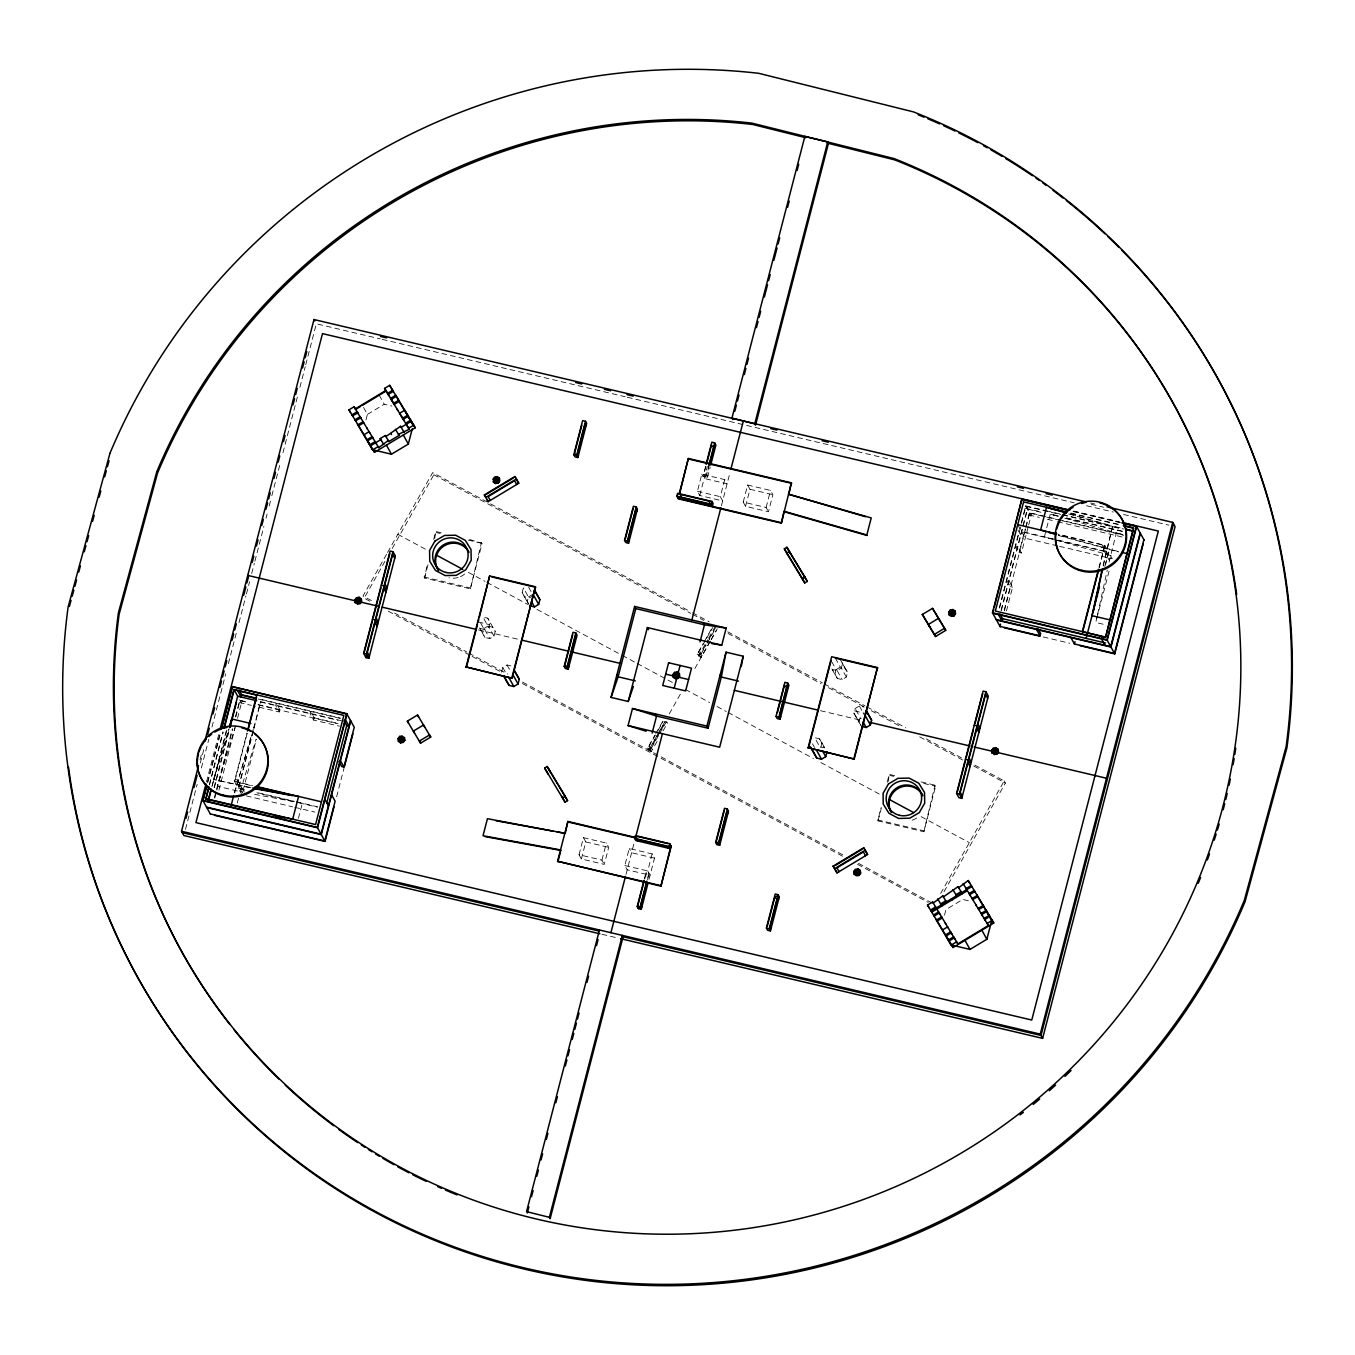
<?xml version="1.0" encoding="UTF-8"?>
<svg xmlns="http://www.w3.org/2000/svg" width="1355" height="1355" viewBox="0 0 1355 1355"><rect width="100%" height="100%" fill="white"/><g stroke="black" fill="none" stroke-linecap="round" stroke-linejoin="round"><path stroke-width="0.75" stroke-dasharray="5 3.75" d="M1103.106 565.289L1112.624 526.062L1068.35 513.494M1103.275 566.017L1112.624 526.062L1122.16 528.315M1097.11 616.423L1095.789 622.47L1105.324 624.723M1097.567 614.408L1107.306 570.082M1109.084 562.02L1116.385 532.854L1064.082 518.016M200.083 759.63L202.2 751.449M200.303 763.017L204.537 746.639M185.483 829.379L197.136 784.359M201.37 767.98L208.789 739.322M211.973 727.042L225.743 673.825M228.402 663.577L236.871 630.837M238.988 622.639L245.882 596.031M246.407 593.981L249.591 581.702M251.708 573.521L254.35 563.29M254.892 561.241L263.886 526.434M266.003 518.254L267.071 514.155M269.188 505.974L271.305 497.776M271.83 495.727L279.791 465.036M282.958 452.756L297.795 395.44M299.912 387.242L305.214 366.782M305.739 364.732L316.342 323.794L380.179 338.869M206.485 781.852L219.137 732.953M207.518 782.072L220.662 731.293M207.755 782.496L220.899 731.717M209.331 784.46L222.931 731.886M209.568 784.884L223.168 732.31M211.854 786.679L226.505 730.057M212.312 785.578L226.759 730.396M214.09 787.424L229.605 727.466M214.344 787.746L229.435 729.447M214.378 797.655L232.366 728.77M235.499 716.643L239.75 700.23L248.016 702.178M214.768 798.112L216.343 792.031M216.868 789.999L232.637 729.075M235.787 716.897L239.987 700.654L248.168 702.584M218.934 790.101L235.059 727.787M237.532 718.201L242.054 700.755M234.72 792.895L236.685 785.307L234.449 781.276L246.932 733.038M247.203 733.343L234.686 781.7L253.063 786.036M236.973 782.241L237.565 779.972L235.279 779.43L242.579 792.59M234.5 792.472L251.674 734.444M241.986 794.877L238.226 788.068L254.706 724.383L252.284 732.428M253.825 727.787L260.583 701.653L342.138 720.911M253.351 730.955L238.463 788.491L244.764 789.982M253.876 728.905L260.583 701.653M240.75 789.033L241.342 786.764L239.039 786.222M237.277 803.058L239.242 795.47M243.104 790.558L256.349 739.373M279.249 711.968L279.824 709.681L276.301 703.313L275.709 705.582L279.249 711.968L253.385 705.853M365.935 420.05L367.408 414.41L362.378 405.331M313.598 720.081L314.174 717.794L310.651 711.426L310.058 713.695L313.598 720.081L339.444 726.178M298.422 818.386L302.334 803.21L296.864 802.194M336.616 796.74L343.984 768.302M469.575 539.493L482.109 543.372L470.337 588.866L424.538 578.043L427.536 563.138M433.685 539.409L435.717 531.482L443.695 533.379M424.538 578.043L428.637 562.223M434.786 538.494L435.717 531.482M470.337 588.866L481.516 542.305M480.771 623.232L483.769 628.652L482.549 633.361L485.039 637.494L489.782 638.612L493.999 636.071L495.219 631.362L487.715 618.202L482.973 617.067L487.986 626.112L492.729 627.246L495.219 631.362M493.999 636.071L488.986 627.026L490.205 622.318L487.715 618.202M501.587 672.232L502.807 667.524L507.024 664.983L511.767 666.101M522.183 592.626L523.403 587.918L528.433 596.979L527.214 601.688L529.703 605.804L522.183 592.626L527.214 601.688M579.025 854.734L583.446 837.678L606.346 843.081L608.7 847.332L604.279 864.388L581.38 858.985L579.025 854.734L601.925 860.137L604.279 864.388M581.38 858.985L585.8 841.929L583.446 837.678M601.925 860.137L606.346 843.081M724.722 479.602L720.318 496.675L722.672 500.91L699.773 495.507L697.418 491.255L701.822 474.199L724.722 479.602L727.076 483.854L704.177 478.451L701.822 474.199M705.599 466.289L703.008 476.333L705.87 476.994L707.039 479.128L710.189 467.001M705.87 466.594L703.838 474.47L704.769 476.181M699.773 495.507L707.327 466.323M705.87 476.994L708.987 464.968M709.241 465.29L706.7 475.148L707.632 476.858M652.145 853.904L647.724 870.96L650.078 875.211L627.179 869.808L624.824 865.557L629.245 848.501L652.145 853.904L654.499 858.155L648.469 881.428M625.993 874.415L633.903 843.826M721.402 505.754L729.854 473.132M644.489 878.43L646.047 872.417L648.91 873.094L647.351 879.107M644.675 879.056L645.691 875.11L646.64 876.804L647.216 874.534L646.047 872.417M743.218 502.078L747.621 485.022L770.521 490.425L772.875 494.677L768.471 511.733L745.572 506.33L743.218 502.078L766.117 507.481L768.471 511.733M647.538 879.734L648.554 875.787L649.502 877.481M745.572 506.33L749.976 489.274L747.621 485.022M766.117 507.481L770.521 490.425M840.066 659.191L847.569 672.351L846.35 677.06L842.133 679.6L837.39 678.482L834.9 674.367L836.12 669.658L831.106 660.596M820.724 747.621L821.943 742.913L819.453 738.78L814.711 737.662L819.724 746.707L824.467 747.841L819.453 738.78M846.35 677.06L841.336 668.015L842.556 663.306M860.611 725.027L853.938 713.221L855.141 708.513L859.358 705.972L864.1 707.107M858.951 722.283L860.171 717.574L855.141 708.513M921.078 781.886L935.018 785.189L935.611 786.239L923.839 831.733L878.04 820.91L880.53 807.987M887.169 782.275L889.219 774.366L895.198 775.771M878.04 820.91L881.631 807.072M888.27 781.361L889.219 774.366M923.839 831.733L935.018 785.189M999.296 607.785L1018.299 534.31L1020.603 534.852L1017.063 528.467M1021.433 522.234L1025.667 505.872L1044.231 510.259M999.567 608.073L1025.904 506.296L1060.66 514.51M1001.057 610.36L1027.954 506.414M1001.396 610.377L1027.598 509.107L1040.962 512.275M1004.174 610.292L1010.305 586.596L1006.765 580.211L1009.052 580.753L1012.592 587.138L1006.46 610.834M1028.191 526.858L1021.416 553.009L1019.129 552.484L1025.261 528.772M1025.786 526.807L1029.427 512.681L1056.155 518.982M1004.445 610.58L1025.464 529.348M1025.989 527.315L1029.665 513.105L1023.008 501.096M1028.682 524.961L1031.731 513.223M944.486 915.252L945.942 909.595L962.812 899.449L968.503 900.787M1102.089 547.352L1102.682 545.066L1109.982 558.243L1109.389 560.53L1102.089 547.352L1104.376 547.894M1099.007 567.305L1104.732 545.184L1058.645 534.31M1099.193 567.931L1104.969 545.608L1058.441 534.632M1106.442 551.875L1105.849 554.144L1108.153 554.686M1104.748 566.475L1108.492 551.993L1021.484 531.431M1105.494 564.916L1108.729 552.417L1021.721 531.854M1096.839 618.371L1109.034 571.302M249.235 787.645L213.548 779.481L228.758 729.058M213.785 779.904L228.995 729.481M235.567 725.789L217.325 786.273L242.443 792.099M236.685 785.307L251.895 734.884M240.225 791.693L256.044 739.237M386.548 554.28L362.988 596.014L374.115 602.027M387.581 552.467L432.668 472.607L690.593 611.766M384.956 561.309L364.156 598.148L369.746 601.163M392.239 548.419L433.837 474.741L432.668 472.607M656.955 735.663L648.757 750.196L651.315 751.585L658.547 738.848M657.971 733.851L665.153 721.148M669.251 713.899L681.531 692.117M694.861 668.523L710.223 641.305M711.256 639.475L716.372 630.414M940.658 893.47L1004.191 780.954L974.499 764.931M944.012 891.742L1005.376 783.071L1004.191 780.954M710.189 641.305L700.958 657.598L697.198 654.075L703.364 643.202M704.397 641.389L711.595 628.703M698.604 652.449L702.11 655.549L698.604 652.449L705.667 639.983M706.683 638.205L712.73 627.517M698.384 656.21L707.615 639.899M708.631 638.12L714.695 627.433M700.958 657.598L699.773 655.481L708.004 640.966M709.021 639.154L717.252 624.655M659.004 732.107L648.757 750.196L647.571 748.062L654.77 735.375M655.803 733.563L662.985 720.86M701.179 653.838L706.226 644.946M707.225 643.168L714.305 630.702M648.977 746.436L652.483 749.535L648.977 746.436L657.056 732.191M658.056 730.413L663.103 721.504M711.206 639.526L717.269 628.839M660.004 730.328L665.068 721.419L667.625 722.808L662.578 731.717M651.315 751.585L650.146 749.451L660.427 731.327M661.443 729.515L665.559 722.266M651.552 747.825L658.615 735.359M659.614 733.58L666.694 721.114L667.625 722.808M367.408 414.41L384.261 404.247L391.849 406.043M528.433 596.979L532.634 594.438M533.633 595.336L529.432 597.877L524.69 596.759M483.769 628.652L487.986 626.112M480.026 628.449L484.768 629.567L488.986 627.026M836.12 669.658L840.337 667.117L845.08 668.235L847.569 672.351M837.39 678.482L832.377 669.438L837.119 670.556L841.336 668.015M250.811 787.543L213.548 779.481M254.571 794.352L295.034 801.855L256.823 792.844M1090.538 502.976L1094.654 503.941M1091.283 504.314L1103.614 507.227M382.246 339.36L625.231 396.761M627.297 397.252L1074.159 502.807M1086.524 505.72L1113.302 512.038M1123.583 514.477L1168.891 525.181M1073.922 511.123L1119.213 521.811M1073.008 511.157L1120.043 522.251M1073.245 511.58L1120.28 522.674M1070.789 513.037L1121.381 524.995M1070.586 513.359L1121.517 525.384M1046.28 510.75L1060.525 514.104M1062.557 514.595L1123.617 529.009M1062.71 515.002L1121.991 528.992M1025.074 508.142L1040.725 511.851M1058.357 516.018L1050.261 514.104L1044.383 536.851L1114.318 556.499M1066.453 517.932L1123.126 531.312M1066.199 518.237L1123.261 531.702M1116.385 532.854L1122.109 534.209M1058.187 519.473L1123.329 534.852M1029.665 513.105L1060.338 520.337M1062.388 520.828L1123.718 535.31M1028.852 514.951L1039.285 517.407M1047.415 519.338L1055.562 521.252M1057.594 521.743L1122.736 537.122M1118.18 551.502L1058.39 535.09M1058.78 535.564L1118.417 551.925M1057.527 545.862L1025.244 538.24L1017.944 525.062M1059.542 546.336L1112.269 558.785L1108.492 551.993M749.976 489.274L772.875 494.677M697.418 491.255L720.318 496.675M1010.305 586.596L1012.592 587.138M1043.181 636.952L1069.756 643.235M436.31 532.549L440.29 533.497M468.169 540.086L482.109 543.372M423.946 576.976L469.745 587.799M478.146 621.962L489.595 624.672M854.531 710.867L865.981 713.577M853.938 713.221L856.428 717.354L861.17 718.472M478.484 629.906L517.424 639.103M820.452 710.681L861.424 720.369M889.812 775.433L893.792 776.364M923.67 783.427L935.611 786.239M877.447 819.86L923.246 830.666M261.921 699.553L340.715 718.167M258.263 699.061L340.698 718.523M260.821 702.076L337.903 720.284M257.958 704.515L279.824 709.681M314.174 717.794L338.039 723.435M258.399 704.99L338.14 723.824M239.174 702.5L251.403 705.379M585.8 841.929L608.7 847.332M654.499 858.155L631.599 852.752L629.245 848.501M624.824 865.557L647.724 870.96M234.449 781.276L252.487 785.527M238.226 788.068L246.491 790.033M258.466 792.861L294.357 801.33M296.355 801.804L317.612 806.818M299.099 802.821L317.358 807.14M246.305 795.893L292.697 806.852M294.713 807.326L314.885 812.085M601.942 934.273L618.405 938.168M1068.773 513.985L1112.861 526.485M692.456 612.765L709.156 621.776M727.703 631.786L822.35 682.835M824.196 683.835L865.015 705.87M866.878 706.87L905.851 727.889M926.261 738.898L961.508 757.919M433.837 474.741L690.745 613.341M692.608 614.34L703.787 620.37M727.974 633.429L821.062 683.648M828.515 687.663L863.88 706.734M871.333 710.765L901.109 726.822M919.74 736.866L962.558 759.969M973.72 765.998L1005.376 783.071M397.828 534.31L427.519 550.333M468.339 572.352L485.039 581.363M486.885 582.362L527.722 604.398M536.987 609.394L620.505 654.448M622.351 655.447L635.343 662.46M637.206 663.459L672.453 682.48M685.444 689.492L709.563 702.5M716.981 706.497L726.263 711.51M728.126 712.51L813.474 758.563M820.91 762.56L880.293 794.606M921.112 816.625L969.35 842.658M394.525 613.036L466.899 652.077M468.762 653.076L507.719 674.113M522.573 682.107L843.589 855.31M858.443 863.321L932.663 903.362M388.36 611.207L470.27 655.397M472.133 656.396L501.926 672.47M522.403 683.513L842.607 856.258M857.512 864.304L928.243 902.464M697.198 654.075L699.773 655.481M647.571 748.062L650.146 749.451M1104.732 545.184L1106.967 549.232M1025.6 505.5L1031.138 515.493M1021.416 553.009L1017.893 546.641L1015.606 546.099L1019.129 552.484M842.065 662.798L845.08 668.235M835.324 658.073L840.337 667.117M859.358 705.972L864.371 715.034M837.119 670.556L842.133 679.6M831.885 668.93L834.9 674.367M856.428 717.354L861.441 726.399M821.943 742.913L824.958 748.333M812.509 743.827L814.507 747.452M528.636 587.189L531.634 592.626M379.231 395.169L384.261 404.247M507.024 664.983L510.039 670.42M484.768 629.567L489.782 638.612M502.807 667.524L506.821 674.756M479.551 627.941L485.039 637.494M239.7 699.858L241.461 703.042M237.565 779.972L244.865 793.132M916.658 817.997A17.818 17.446 -29 0 1 911.593 820.385M464.663 573.995A17.818 17.446 -29 0 1 459.819 576.908M458.092 577.501A17.818 17.446 -29 0 1 448.912 577.755M1058.052 516.306L1050.261 514.104L1058.052 516.306"/><path stroke-width="1.5" d="M402.3 737.442L402.316 736.002L399.623 736.426L397.997 738.594L398.37 741.253L400.538 742.828L403.231 742.388L404.857 740.22L404.484 737.577L401.808 736.544L400.538 742.828L404.857 740.22L397.997 738.594L399.251 739.288M677.195 673.418L677.212 671.978L674.519 672.402L672.893 674.57L673.283 677.229L675.451 678.804L678.127 678.364L679.77 676.196L679.38 673.554L677.212 671.978L675.959 678.245L673.283 677.229L679.38 673.554L677.856 677.94M741.253 666.592L743.201 656.243L726.026 652.178L721.317 677.043L708.072 728.228L656.548 716.05L632.48 708.513L628.076 725.569L646.115 731.226M1102.208 569.32L1092.011 615.678L1111.1 620.184M1093.434 610.749L1102.36 570.133M599.875 933.781L183.89 835.527L181.536 831.276L198.491 765.778M204.842 741.202L313.987 319.543L1086.439 502.011M185.991 818.285L187.583 812.153M193.934 787.577L197.119 775.297M207.705 734.359L209.297 728.228M213.006 713.899L214.598 707.75M219.9 687.29L221.492 681.142M222.542 677.043L224.134 670.911M225.201 666.812L226.776 660.664M232.078 640.204L233.67 634.055M234.737 629.973L236.312 623.825M243.731 595.167L245.848 586.986M246.915 582.887L248.507 576.756M252.216 562.427L253.808 556.278M256.451 546.048L258.043 539.9M261.752 525.571L263.344 519.439M265.986 509.192L267.579 503.061M268.629 498.962L270.221 492.83M273.93 478.501L275.522 472.353M278.165 462.123L279.757 455.974M283.466 441.645L285.058 435.514M293.002 404.806L294.594 398.675M295.661 394.576L297.236 388.428M302.538 367.967L304.13 361.819M305.197 357.72L306.772 351.589M205.96 783.901L195.933 822.604L1031.765 1020.044L1158.322 531.058L1123.329 522.793M220.188 728.888L322.49 333.618L1069.806 510.141M210.567 814.372L202.793 800.348L206.468 786.12M221.187 729.261L232.213 686.629L346.711 713.662L354.248 727.262L343.95 767.066L341.663 766.524L339.021 761.747M206.705 786.544L203.03 800.771L317.527 827.803L346.948 714.085L232.213 686.629M221.949 727.669L232.45 687.053M275.234 815.913L285.38 817.81L205.909 799.027L208.806 786.476M223.982 727.855L233.924 689.441L343.831 715.406L315.579 824.568L205.672 798.603M205.909 799.027L208.518 788.932M224.219 728.279L234.161 689.864L257.06 695.267M208.162 800.331L211.109 788.949M208.399 800.754L210.855 791.269M229.96 727.449L236.447 702.347M239.056 690L241.715 694.776L241.122 697.046L237.599 690.677M247.457 731.023L256.823 694.844M248.236 729.329L256.535 697.283M231.061 805.734L233.517 796.249M357.5 424.166L372.49 449.741L391.46 454.213L408.329 444.067L412.225 428.993M214.649 815.337L325.065 841.404L317.29 827.38L346.711 713.662M363.631 653.381L390.105 551.045L392.967 551.722L395.338 555.957L368.848 658.31L365.986 657.632L363.631 653.381L366.494 654.059L368.848 658.31M364.444 651.535L372.1 621.962M373.269 617.423L380.924 587.85M382.11 583.311L389.766 553.738M326.657 803.176L346.728 725.619L344.068 720.826M366.494 654.059L392.967 551.722M365.986 657.632L366.561 655.363M350.488 720.47L321.05 834.189L206.553 807.14M350.725 720.894L321.287 834.612L206.79 807.563M325.065 841.404L333.991 806.886M344.509 766.269L352.91 733.783M466.086 666.931L489.629 575.943L535.428 586.766L512.173 678.279L466.086 666.931L512.173 678.279M466.374 667.456L477.536 624.316M478.146 621.962L478.755 619.608M479.263 617.643L489.629 575.943M511.885 677.737L535.428 586.766M573.809 454.721L582.65 420.609L585.512 421.286L586.681 423.404L577.857 457.533L574.994 456.855L573.809 454.721L576.671 455.399L577.857 457.533M581.786 425.284L574.639 452.875L575.587 454.569M576.671 455.399L585.512 421.286M503.586 675.857L509.09 685.41L513.833 686.528L518.05 683.987L519.27 679.278L514.256 670.234M529.703 605.804L534.446 606.921L538.663 604.381L539.883 599.672L534.852 590.628M564.188 666.406L573.013 632.294L575.875 632.971L577.061 635.088L568.219 669.201L565.357 668.523L564.188 666.406L567.051 667.083L568.219 669.201M572.657 634.987L565.001 664.56L565.95 666.254M567.051 667.083L575.875 632.971M624.553 540.408L633.378 506.296L636.24 506.973L637.426 509.09L628.601 543.203L625.739 542.525L624.553 540.408L627.416 541.085L628.601 543.203M625.383 538.562L633.039 508.989M627.416 541.085L636.24 506.973M669.76 843.691L669.014 846.536L670.2 848.653L635.851 840.54L634.665 838.423L635.41 835.578L669.76 843.691L671.233 846.35L660.935 886.153L557.582 861.272L567.88 821.469L636.579 837.695M557.887 861.814L560.14 853.091M560.58 851.346L560.53 849.907L483.024 835.747L487.444 818.691L565.238 833.376L557.074 831.885M565.238 833.376L567.88 821.469M633.378 686.494L628.229 701.484L611.054 697.418L634.614 606.447L726.195 628.093L721.775 645.149L711.9 643.642M634.614 606.447L635.783 608.581L618.117 676.806L611.054 697.418M865.472 516.712L788.441 494.202L871.231 517.915L866.827 534.971L784.02 511.258L781.378 523.166L678.33 498.809L676.856 496.167L677.585 493.322L711.934 501.435L713.12 503.552L712.374 506.397L711.206 504.28L711.934 501.435M679.058 494.304L688.34 458.481L791.388 482.82L788.729 494.727M679.871 492.847L688.34 458.481M628.229 701.484L647.368 627.568L721.775 645.149M706.124 464.291L711.832 442.204L714.695 442.882L715.88 445.016L710.698 465.019M706.887 462.648L711.477 444.914L712.425 446.608M708.987 464.968L714.695 442.882M709.749 463.325L714.339 445.592L715.288 447.286M710.088 505.855L709.156 504.162L709.885 501.316L680.108 494.287L681.057 495.981M599.452 929.987L526.553 1211.641L549.385 1217.332L550.13 1218.67L623.097 936.745L622.351 935.407L549.385 1217.332M732.682 419.457L731.937 418.119L804.836 136.465L827.736 141.885L828.481 143.224L755.514 425.148L754.769 423.81L827.736 141.885M527.298 1212.979L528.89 1206.865M531.533 1196.651L533.108 1190.537M536.817 1176.242L538.392 1170.127M541.035 1159.914L542.627 1153.799M546.319 1139.504L547.911 1133.39M555.821 1102.767L557.413 1096.652M565.34 1066.029L566.915 1059.915M567.982 1055.833L569.557 1049.702M572.2 1039.505L573.792 1033.374M574.842 1029.292L576.434 1023.177M577.484 1019.096L579.076 1012.964M586.986 982.358L588.578 976.227M596.505 945.621L598.08 939.489M734.8 411.293L736.375 405.179M737.442 401.097L739.017 394.966M744.302 374.556L745.894 368.441M746.944 364.36L748.519 358.228M756.446 327.622L758.038 321.491M759.088 317.409L760.68 311.294M764.372 296.999L767.54 284.753M768.607 280.671L770.182 274.557M773.874 260.262L777.059 248.016M778.109 243.934L779.701 237.819M787.611 207.196L789.203 201.082M797.13 170.459L798.705 164.345M652.145 733.106L656.548 716.05L655.38 713.933M610.902 932.697L625.468 876.448M635.495 837.712L662.409 733.682M674.18 688.205L676.636 678.72M678.11 673.045L680.075 665.457M691.846 619.963L720.877 507.803M730.904 469.05L743.353 420.965M700.061 641.864L704.465 624.807L703.296 622.673M647.961 883.392L641.254 909.324L638.391 908.646L637.206 906.529L643.964 880.445M644.167 881.021L638.036 904.683L638.391 908.646M641.254 909.324L640.068 907.206L646.826 881.123M646.504 883.68L640.898 905.36L641.847 907.054M660.935 886.153L670.928 845.808M708.072 728.228L706.904 726.094L726.026 652.178M743.201 656.243L719.657 747.215L628.076 725.569M781.378 523.166L791.388 482.82M715.66 842.454L724.502 808.325L727.364 809.003L728.533 811.137L719.708 845.249L716.846 844.572L715.66 842.454L718.523 843.132L719.708 845.249M716.49 840.591L724.146 811.035M716.846 844.572L717.439 842.302M718.523 843.132L727.364 809.003M776.042 716.439L784.867 682.327L787.729 683.005L788.898 685.139L780.074 719.251L777.211 718.573L776.042 716.439L778.905 717.117L780.074 719.251M777.364 712.628L784.511 685.037L785.46 686.731M778.905 717.117L787.729 683.005M808.122 747.723L831.665 656.735L877.464 667.558L854.209 759.071L808.122 747.723L854.209 759.071M808.41 748.248L831.106 660.596M766.405 928.124L775.229 894.012L778.092 894.69L779.277 896.807L770.436 930.936L767.574 930.258L766.405 928.124L769.267 928.802L770.436 930.936M767.235 926.278L774.366 898.687M769.267 928.802L778.092 894.69M810.29 746.724L816.777 758.089L821.52 759.207L825.737 756.666L826.957 751.957M853.921 758.529L877.464 667.558M863.016 726.771L866.184 727.516L870.401 724.976L871.621 720.267L866.59 711.223M1000.244 626.823L992.47 612.799L1021.89 499.08L1068.926 510.191M993.672 609.428L992.707 613.222L1107.204 640.271L1136.625 526.553L1122.313 523.166M994.164 607.531L1021.89 499.08M956.579 793.454L983.069 691.101L985.932 691.778L988.286 696.03L961.796 798.366L958.933 797.705L956.579 793.454L959.442 794.132L961.796 798.366M957.409 791.591L965.065 762.035M966.234 757.479L973.381 729.888M975.058 723.367L982.714 693.794M1000.583 624.113L1000.007 626.4L1040.081 635.851L1040.657 633.581L1038.015 628.805M999.888 613.883L1002.548 618.676L1001.955 620.946L998.432 614.577M959.442 794.132L985.932 691.778M936.034 919.367L951.024 944.926L970.011 949.415L986.863 939.269L991.741 920.418L986.711 911.339M1143.925 539.713L1114.504 653.432L1074.43 643.981L1075.006 641.694M1098.482 569.303L1082.357 631.616L1105.494 637.443L1133.22 530.296M1082.594 632.04L1098.668 569.93M1086.134 638.408L1099.481 586.834M1102.055 636.63L1101.48 638.916L1105.003 645.285M1105.494 637.443L1133.508 527.857L1123.397 525.469M1079.969 645.658L1114.742 653.855L1106.967 639.831L1136.388 526.113L1122.076 522.742M1140.165 532.922L1110.727 646.64L996.23 619.591M1140.402 533.345L1110.965 647.063L996.467 620.014M1114.742 653.855L1143.112 544.202M620.471 938.642L1042.622 1038.37L1040.267 1034.119L1172.719 522.386L1106.984 506.855M1173.464 523.724L1041.013 1035.457L621.928 936.457M1042.622 1038.37L1175.073 526.638L1172.719 522.386M69.393 606.43L71.053 600.35M72.154 596.302L73.814 590.238M74.915 586.19L76.558 580.109M78.759 572.013L80.419 565.95M84.264 551.773L85.924 545.709M87.025 541.661L88.685 535.581M92.53 521.421L94.189 515.34M99.135 497.133L100.795 491.052M104.657 476.892L106.3 470.812M107.401 466.764L109.061 460.7M229.368 727.042L231.807 718.98L250.878 723.485M950.329 609.987L953.937 615.966L954.818 614.001L955.19 611.139L953.022 609.564L950.329 609.987L948.703 612.172L949.076 614.814L951.244 616.39L953.937 615.966L955.563 613.781L955.19 611.139L954.039 611.224L949.076 614.814L950.228 614.73M859.595 871.485L860.239 870.486L858.071 868.911L855.395 869.334L853.752 871.519L854.141 874.161L856.309 875.736L859.002 875.313L860.628 873.145L860.239 870.486L859.104 870.571L854.141 874.161L855.293 874.077M858.714 874.89L860.628 873.145L853.752 871.519L855.022 872.197L856.174 870.672C853.21 867.081 862.644 877.43 856.817 875.195L858.071 868.911M357.839 603.585L355.162 602.552L354.79 599.909L356.416 597.741L359.109 597.301L361.277 598.876L361.65 601.535L360.024 603.703L357.33 604.127L359.109 597.301L360.633 599.875L361.277 598.876L355.162 602.552L356.314 602.467M951.752 615.848L953.022 609.564L954.547 612.121M994.672 754.007L991.995 752.99L991.623 750.331L993.249 748.163L995.942 747.74L998.11 749.315L998.483 751.957L996.857 754.142L994.164 754.566L995.942 747.74L997.466 750.297L998.11 749.315L991.995 752.99L993.147 752.906M348.98 409.854L354.062 406.788L378.723 447.658L388.309 440.477L388.885 441.544L399.064 435.412L398.489 434.345L409.244 429.281L405.653 423.234L410.734 420.169L415.223 427.807L374.505 452.316L348.98 409.854L350.454 412.513M354.062 406.788L355.247 408.905L385.769 390.528L384.6 388.394L389.681 385.345L393.289 391.375L388.191 394.44M355.552 409.43L360.667 406.348M362.378 405.331L386.056 391.07M388.783 395.508L387.615 393.373L392.696 390.308M357.669 412.835L352.571 415.883L351.978 414.833L357.076 411.768L358.245 413.885M391.798 400.487L390.613 398.353L395.711 395.287L398.709 400.267L393.628 403.333L394.203 404.4L399.302 401.334M360.667 417.797L355.586 420.863L354.993 419.813L360.074 416.747L361.26 418.864M391.205 399.42L396.287 396.354L395.711 395.287M400.233 414.342L399.64 413.292L404.722 410.226L408.329 416.256L403.231 419.322M403.824 420.389L402.638 418.255L407.736 415.206M367.611 440.782L372.693 437.716M381.382 440.68L380.213 438.563L385.294 435.497L388.885 441.544M385.294 435.497L385.887 436.564L400.555 426.3L404.163 432.347M380.789 439.63L370.626 445.744L370.034 444.694L375.115 441.628L376.3 443.746M408.651 428.214L413.749 425.148M488.207 501.655L484.345 494.914L514.883 476.52L518.745 483.261L488.207 501.655L486.699 499.165M486.614 494.118L513.088 478.18M516.39 479.009L485.852 497.404L484.345 494.914M407.347 721.148L417.526 715.017L430.738 737.052L420.558 743.184L407.347 721.148L408.533 723.282M787.899 555.059L784.342 548.809L786.882 547.284L804.938 577.145L802.397 578.67L804.751 582.921L807.292 581.397L803.972 575.57M786.882 547.284L789.254 551.536L786.696 553.06L804.751 582.921M548.182 774.264L544.625 768.031L547.166 766.49L565.204 796.35L562.664 797.875M544.625 768.031L565.018 802.126L567.576 800.602L564.239 794.792M922.348 614.476L932.528 608.361L944.57 628.263L945.739 630.38L935.56 636.511L922.348 614.476L935.56 636.511M934.391 634.394L944.57 628.263M833.173 866.15L863.711 847.756L865.201 850.246L867.573 854.497L837.034 872.891L833.173 866.15L837.034 872.891M835.442 865.354L861.899 849.416M834.68 868.64L865.201 850.246M927.514 905.055L932.613 901.99L957.85 943.927L988.371 925.533L987.202 923.416L992.283 920.35L993.757 923.009L953.056 947.518L927.514 905.055L928.988 907.714M932.613 901.99L933.189 903.057L942.775 895.858L946.383 901.905L945.79 900.838L940.709 903.904L941.877 906.021M942.775 895.858L943.368 896.925L958.053 886.661L961.644 892.708M958.053 886.661L958.646 887.728L968.232 880.53L993.757 923.009M931.698 912.152L967.318 890.709L966.149 888.575L971.23 885.509L971.823 886.577L931.105 911.085L930.529 910.035L935.611 906.969L936.796 909.086M939.201 912.999L934.12 916.065L933.527 914.998L938.625 911.949L939.794 914.066M969.74 894.622L974.838 891.556L974.245 890.489L969.147 893.555L970.332 895.672M977.243 895.469L972.162 898.534L972.755 899.601L977.836 896.536M946.146 935.983L951.244 932.918M981.765 914.523L986.863 911.458L986.271 910.391L981.189 913.456L982.358 915.59M954.242 937.88L949.161 940.946L948.568 939.896L953.666 936.83L954.835 938.947M984.78 919.503L988.168 917.454M679.007 676.416L672.893 674.57L674.146 675.264M948.703 612.172L954.818 614.001M404.484 737.577L398.37 741.253L401.046 742.269M726.195 628.093L704.465 624.807L635.783 608.581M495.896 820.724L553.009 831.14M485.361 836.662L560.818 850.432M252.826 787.933L298.574 796.418L292.68 819.165L287.209 818.149M255.434 788.796L292.612 795.69M380.467 336.413L386.632 337.869M575.638 382.517L581.803 383.973M604.398 389.308L610.563 390.765M626.992 394.644L633.158 396.1M770.809 428.62L776.957 430.077M822.163 440.748L828.328 442.204M1017.334 486.852L1023.482 488.308M1046.094 493.643L1052.259 495.1M1022.127 499.504L1067.113 510.124M1066.741 512.088L1023.601 501.892L995.349 611.054L1105.257 637.019M1050.498 508.616L1066.504 512.393M1123.566 525.876L1133.745 528.281M1125.971 529.212L1133.61 531.024M1126.208 529.636L1133.847 531.448M1017.707 524.639L1056.646 533.836M1056.426 534.158L1048.397 532.244L1056.392 534.514M1121.991 552.4L1127.716 553.755M688.628 459.023L791.676 483.362M676.856 496.167L711.206 504.28M709.156 504.162L679.38 497.133L680.329 498.826M678.025 498.284L781.073 522.624M992.47 612.799L1106.967 639.831M1002.548 618.676L1105.595 643.015M1004.326 627.788L1039.082 635.986M491.899 576.942L530.787 586.139M532.363 586.512L535.716 587.291M835.324 658.073L877.769 668.1M381.28 585.157L384.143 585.834L386.497 590.086M974.245 725.213L977.107 725.89L979.462 730.142M738.492 681.108L721.317 677.043L720.149 674.926M247.762 575.401L355.535 600.858M359.634 601.84L378.079 606.193M382.178 607.159L476.435 629.431M521.523 640.068L568.66 651.213M572.759 652.178L619.896 663.306M665.678 674.129L673.316 675.925M679.041 677.28L688.577 679.533M734.376 690.356L818.403 710.206M869.622 722.3L970.045 746.012M974.143 746.995L992.588 751.348M996.687 752.313L1106.493 778.244M635.292 680.871L618.117 676.806L616.948 674.688M372.456 619.269L375.318 619.946L377.672 624.198M965.421 759.325L968.283 760.003L970.637 764.254M632.48 708.513L706.904 726.094M241.715 694.776L255.858 698.113M240.225 694.793L256.264 698.587M256.705 700.721L237.684 696.233L229.605 727.466L231.807 718.98M346.728 725.619L349.014 726.161L345.474 719.776M637.934 836.543L667.71 843.572M568.185 822.011L636.884 838.237M634.665 838.423L669.014 846.536M776.415 896.129L779.277 896.807M256.485 786.476L321.474 801.821M255.079 786.51L291.257 795.063M557.582 861.272L660.63 885.611M202.793 800.348L317.29 827.38M637.206 906.529L640.068 907.206M210.33 813.932L324.827 840.981L335.125 801.178L331.585 794.809M181.536 831.276L1040.267 1034.119M182.281 832.614L599.317 931.122M804.972 137.499L752.686 124.474A566.509 554.551 -29 0 0 157.536 473.081L119.138 614.205A566.509 554.551 -29 0 0 229.876 1024.465M827.261 143.071L894.757 159.89A566.509 554.551 -29 0 1 1236.658 594.574M731.937 418.119L754.769 423.81M1066.351 512.935L1046.5 507.295L1040.606 530.042L1046.45 531.702M784.325 511.784L867.115 535.496M436.784 555.33L462.766 569.354M889.558 799.602L913.693 812.627M992.876 751.026L991.623 750.331L997.737 752.177C997.043 758.343 992.385 745.115 994.028 749.484M494.185 479.941L492.932 479.247L494.558 477.079L497.251 476.655L499.419 478.23L499.809 480.873L498.166 483.041L495.49 483.481L493.322 481.906L493.694 479.043L499.046 481.093C498.352 487.241 493.711 474.03 495.337 478.4M356.043 600.604L354.79 599.909L360.904 601.739C360.21 607.904 355.552 594.693 357.195 599.062M402.96 741.964L399.623 736.426L400.403 737.747M945.739 630.38L932.528 608.361M789.254 551.536L807.292 581.397M784.342 548.809L802.397 578.67M871.621 720.267L866.116 710.714M991.741 920.418L976.752 894.859M963.134 883.596L988.371 925.533M952.955 889.727L956.562 895.774L955.969 894.707L961.051 891.641L962.236 893.775M937.694 898.924L941.285 904.971M867.573 854.497L863.711 847.756M518.745 483.261L514.883 476.52M539.883 599.672L534.378 590.119M415.223 427.807L389.681 385.345M384.6 388.394L387.615 393.373M390.613 398.353L393.628 403.333M399.64 413.292L402.638 418.255M385.193 389.461L409.244 429.281M395.474 429.366L399.064 435.412M380.213 438.563L383.804 444.592M519.27 679.278L513.765 669.726M567.576 800.602L547.166 766.49M675.298 673.723L674.519 672.402L678.127 678.364M1136.388 526.113L1144.162 540.154M804.836 136.465L805.581 137.804M1070.89 637.595L1074.43 643.981M1036.541 629.482L1040.081 635.851M987.693 698.299L985.576 694.471L977.92 724.044L980.055 727.872M939.726 620.438L938.541 618.303L928.378 624.435L929.547 626.569M978.869 732.411L976.752 728.6L969.096 758.156L971.213 761.984M970.045 766.54L967.927 762.713L960.272 792.269L962.389 796.096M788.322 549.69L790.456 553.518M989.861 916.437L989.286 915.37L984.187 918.436L985.373 920.57M801.415 577.111L803.549 580.939M968.232 880.53L969.706 883.189M975.752 904.564L976.345 905.631M865.388 715.931L870.401 724.976M981.833 930.191L986.863 939.269M863.169 722.096L866.184 727.516M951.464 898.839L952.057 899.889M964.98 940.336L970.011 949.415M957.85 943.927L956.664 941.81L951.583 944.858L953.056 947.518M948.229 927.938L947.636 926.871L942.555 929.937L943.148 931.004M951.837 933.968L950.651 931.85L945.57 934.916L951.024 944.926M945.231 922.958L945.807 924.025M788.322 687.408L787.374 685.715L779.718 715.271L780.666 716.981M822.739 751.246L825.737 756.666M816.506 750.162L821.52 759.207M811.764 749.044L816.777 758.089M865.523 855.733L863.406 851.905L836.95 867.827L839.067 871.655M636.833 511.36L635.902 509.666L628.246 539.239L629.177 540.933M586.105 425.69L585.157 423.98L577.501 453.552L578.449 455.246M647.368 627.568L648.537 629.685M778.685 899.093L777.736 897.383L770.097 926.956L771.029 928.649M774.874 896.705L775.822 898.416M727.94 813.407L727.008 811.713L719.353 841.269L720.301 842.979M516.695 484.497L514.578 480.669L488.122 496.608L490.239 500.418M576.468 637.358L575.519 635.664L567.864 665.237L568.812 666.931M533.633 595.336L538.663 604.381M531.431 601.501L534.446 606.921M667.913 848.111L666.965 846.418L637.206 839.389L638.137 841.082M410.734 420.169L411.327 421.236L401.148 427.367L400.555 426.3M404.722 410.226L405.314 411.276M408.177 416.154L413.207 425.216L398.201 399.657M405.653 423.234L406.246 424.301M397.218 409.379L397.811 410.43M403.299 434.989L408.329 444.067M390.968 433.498L391.561 434.565M386.429 445.134L391.46 454.213M513.037 674.942L518.05 683.987M313.987 319.543L314.733 320.881M508.819 677.483L513.833 686.528M378.723 447.658L378.13 446.608L373.032 449.674L374.505 452.316M369.695 432.736L369.102 431.669L364.021 434.735L364.597 435.802M373.286 438.766L372.117 436.649L367.019 439.714L372.49 449.741M366.68 427.757L367.273 428.824M504.077 676.365L509.09 685.41M548.606 768.912L550.723 772.723M561.698 796.317L565.018 802.126M394.745 558.243L392.628 554.415L384.972 583.988L387.09 587.799M385.904 592.355L383.787 588.527L376.131 618.1L378.265 621.928M377.08 626.467L374.962 622.639L367.307 652.212L369.424 656.04M430.738 737.052L429.552 734.935L419.373 741.066L420.558 743.184M424.725 727.11L423.539 724.976L413.36 731.107L414.545 733.224M417.526 715.017L418.712 717.151M340.427 760.697L343.95 767.066M324.878 799.382L328.418 805.751M233.924 689.441L237.921 696.656M1121.618 250.048A617.507 604.449 -29 0 1 1286.894 747.892L1245.042 901.719A617.507 604.449 -29 0 1 596.319 1281.695A617.507 604.449 -29 0 1 68.495 767.032M918.182 114.802A617.507 604.449 -29 0 1 924.042 117.191M927.938 118.834A617.507 604.449 -29 0 1 939.608 123.898M943.47 125.642A617.507 604.449 -29 0 1 955.038 131.062M958.866 132.925A617.507 604.449 -29 0 1 977.853 142.665M983.476 145.713A617.507 604.449 -29 0 1 987.219 147.78M990.928 149.88A617.507 604.449 -29 0 1 1001.989 156.299M1005.647 158.501A617.507 604.449 -29 0 1 1032.442 175.71M1035.931 178.098A617.507 604.449 -29 0 1 1039.387 180.52M1042.825 182.942A617.507 604.449 -29 0 1 1046.246 185.398M1053.004 190.361A617.507 604.449 -29 0 1 1063.031 197.982M1066.351 200.574A617.507 604.449 -29 0 1 1104.867 233.721M1107.967 236.634A617.507 604.449 -29 0 1 1118.62 247.033M1235.743 748.282A566.509 554.551 -29 0 1 1234.812 754.43M1234.134 758.546A566.509 554.551 -29 0 1 1233.084 764.694M1230.34 779.074A566.509 554.551 -29 0 1 1229.053 785.239M1227.207 793.437A566.509 554.551 -29 0 1 1225.75 799.586M1224.734 803.667A566.509 554.551 -29 0 1 1223.159 809.782M1219.195 823.992A566.509 554.551 -29 0 1 1217.383 830.056M1216.146 834.087A566.509 554.551 -29 0 1 1214.232 840.1M1209.49 854.023A566.509 554.551 -29 0 1 1207.356 859.951M1200.581 877.498A566.509 554.551 -29 0 1 1198.21 883.257M1071.06 1070.484A566.509 554.551 -29 0 1 1064.945 1076.395M1055.613 1085.067A566.509 554.551 -29 0 1 1049.295 1090.741M1039.692 1099.041A566.509 554.551 -29 0 1 1033.204 1104.444M1023.364 1112.353A566.509 554.551 -29 0 1 1020.044 1114.928M457.092 1194.89A566.509 554.551 -29 0 1 445.422 1190.029M441.544 1188.352A566.509 554.551 -29 0 1 437.665 1186.641M426.131 1181.306A566.509 554.551 -29 0 1 412.784 1174.734M408.99 1172.803A566.509 554.551 -29 0 1 397.726 1166.791M394 1164.724A566.509 554.551 -29 0 1 382.923 1158.373M379.264 1156.205A566.509 554.551 -29 0 1 375.64 1154.003M372.015 1151.784A566.509 554.551 -29 0 1 368.425 1149.531M364.851 1147.245A566.509 554.551 -29 0 1 361.294 1144.958M357.754 1142.621A566.509 554.551 -29 0 1 338.767 1129.426M333.703 1125.7A566.509 554.551 -29 0 1 285.261 1085.118M279.13 1079.258A566.509 554.551 -29 0 1 233.754 1029.36M1099.955 502.959A35.636 34.891 -29 0 1 1125.768 543.999A35.636 34.891 -29 0 1 1084.711 571.674A35.636 34.891 -29 0 1 1056.036 532.566M1056.781 528.958A35.636 34.891 -29 0 1 1060.237 520.405M1061.185 518.83A35.636 34.891 -29 0 1 1073.075 507.21M1081.595 503.484A35.636 34.891 -29 0 1 1085.22 502.62M254.892 734.071A35.636 34.891 -29 0 1 252.47 790.795A35.636 34.891 -29 0 1 198.694 771.96M198.237 770.199A35.636 34.891 -29 0 1 197.39 762.933M197.407 761.104A35.636 34.891 -29 0 1 198.508 753.82M198.999 752.059A35.636 34.891 -29 0 1 201.099 746.893M201.963 745.267A35.636 34.891 -29 0 1 206.265 739.203M208.839 736.561A35.636 34.891 -29 0 1 211.719 734.156M214.801 732.073A35.636 34.891 -29 0 1 221.559 728.905M223.321 728.329A35.636 34.891 -29 0 1 226.946 727.466M241.681 727.821A35.636 34.891 -29 0 1 250.268 731.073M891.471 812.492A17.818 17.446 -29 0 1 898.026 787.12A17.818 17.446 -29 0 1 922.738 795.808M891.099 811.967A17.818 17.446 -29 0 1 898.636 788.187A17.818 17.446 -29 0 1 922.552 795.199M437.004 568.016A17.818 17.446 -29 0 1 444.542 544.236A17.818 17.446 -29 0 1 468.457 551.265M438.563 570.692A17.818 17.446 -29 0 1 444.305 545.777A17.818 17.446 -29 0 1 469.05 552.332M495.49 482.024L495.49 483.481L493.322 481.906L499.419 478.23L498.776 479.213L497.251 476.655L495.49 482.024L497.387 481.719L498.284 478.315L496.743 477.197L493.694 479.043L495.49 482.024M668.625 662.747L662.731 685.495L685.63 690.915L691.524 668.167L668.625 662.747M109.958 453.281L68.106 607.108A617.507 604.449 -29 0 0 516.78 1266.095A617.507 604.449 -29 0 0 1244.297 900.381L1286.149 746.554A617.507 604.449 -29 0 0 913.524 111.906L758.681 73.306A617.507 604.449 -29 0 0 109.958 453.281M156.79 471.743L118.393 612.866A566.509 554.551 -29 0 0 553.89 1222.854A566.509 554.551 -29 0 0 1214.385 835.967A566.509 554.551 -29 0 0 894.012 158.552L751.957 123.136A566.509 554.551 -29 0 0 156.79 471.743M434.972 541.052L429.569 550.469L429.738 561.224L435.446 570.421L445.151 575.57L456.262 575.333L465.798 569.744L471.201 560.309L471.015 549.554L465.307 540.374L455.602 535.208L444.491 535.462L434.972 541.052M888.473 783.918L883.07 793.352L883.24 804.108L888.948 813.288L898.653 818.454L909.764 818.2L919.3 812.61L924.703 803.193L924.517 792.438L918.809 783.241L909.103 778.092L897.992 778.329L888.473 783.918M356.687 598.165L355.806 601.569L359.244 602.382L360.125 598.978L356.687 598.165M399.894 736.849L399.014 740.253L402.452 741.066L403.333 737.662L399.894 736.849M674.807 672.825L673.926 676.23L677.348 677.043L678.245 673.638L674.807 672.825M950.6 610.411L949.72 613.832L953.158 614.645L954.039 611.224L950.6 610.411M855.666 869.758L854.785 873.179L858.223 873.992L859.104 870.571L855.666 869.758M993.537 748.587L992.639 751.991L996.077 752.804L996.958 749.4L993.537 748.587M363.089 421.71L358.008 424.776L358.584 425.843L363.682 422.777L363.089 421.71M941.623 916.912L936.542 919.977L937.135 921.044L942.216 917.979L941.623 916.912M983.256 905.428L978.174 908.494L978.767 909.544L983.849 906.478L983.256 905.428M1081.815 570.336A35.636 34.891 -29 0 0 1124.819 526.197A35.636 34.891 -29 0 0 1065.318 512.139A35.636 34.891 -29 0 0 1081.815 570.336M223.541 795.199A35.636 34.891 -29 0 0 266.545 751.043A35.636 34.891 -29 0 0 207.044 737.001A35.636 34.891 -29 0 0 223.541 795.199M899.466 815.32A17.818 17.446 -29 0 0 920.96 793.251A17.818 17.446 -29 0 0 891.217 786.222A17.818 17.446 -29 0 0 899.466 815.32M445.964 572.454A17.818 17.446 -29 0 0 467.458 550.384A17.818 17.446 -29 0 0 437.716 543.355A17.818 17.446 -29 0 0 445.964 572.454"/></g></svg>
